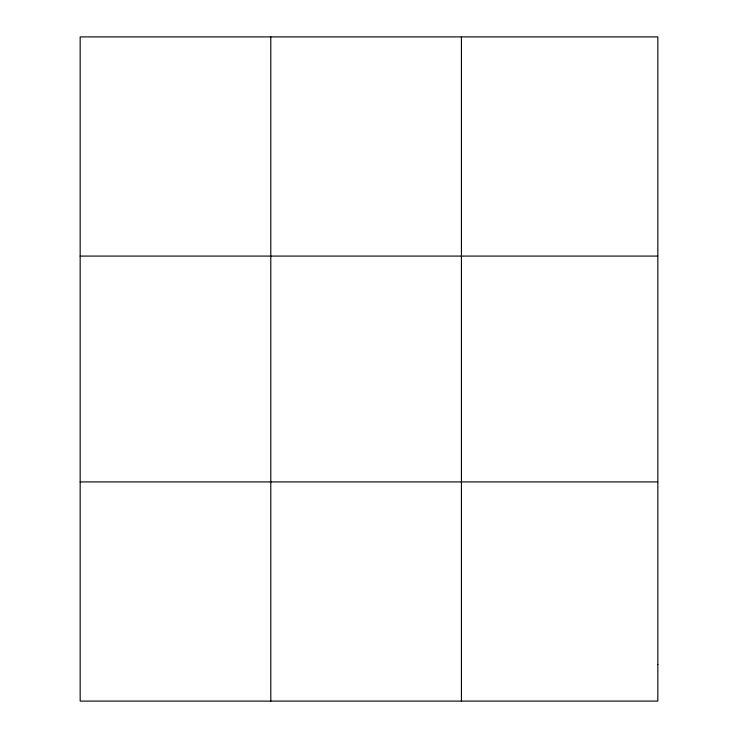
<?xml version="1.0" encoding="UTF-8"?>
<svg xmlns="http://www.w3.org/2000/svg" width="738" height="738" viewBox="0 0 738 738"><rect width="100%" height="100%" fill="white"/><g stroke="black" fill="none" stroke-linecap="round" stroke-linejoin="round"><path stroke-width="1.11" d="M270.8 701.1L270.8 36.9M461.425 701.1L461.425 36.9M80.165 256.086L657.835 256.086M80.165 481.914L657.835 481.914M657.835 664.569L657.835 701.1L80.165 701.1L80.165 36.9L657.835 36.9L657.835 664.569"/></g></svg>
